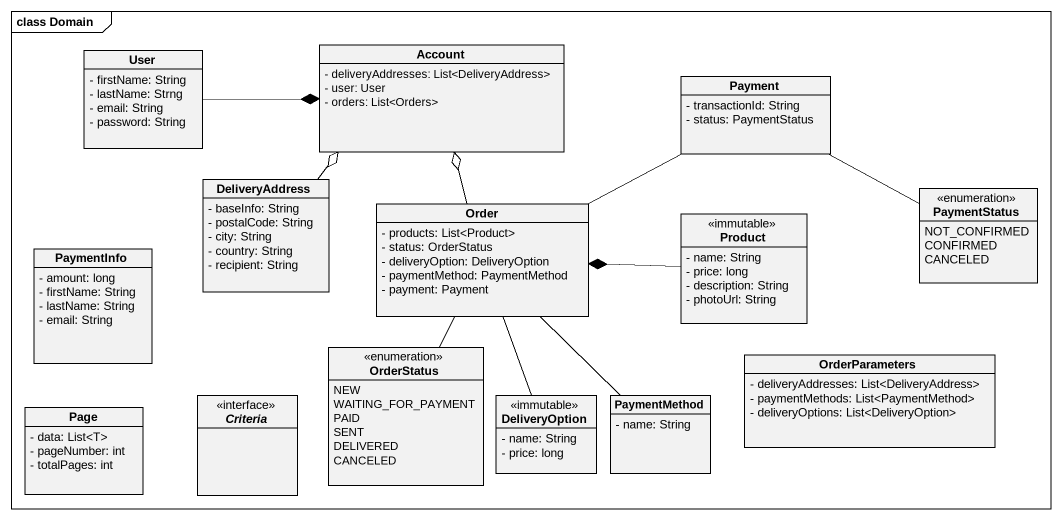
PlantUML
@startuml
mainframe class Domain
hide circle
hide empty members
skinparam classAttributeIconSize 0
class User {
  - firstName: String
  - lastName: Strng
  - email: String
  - password: String
}
class Account {
  - deliveryAddresses: List<DeliveryAddress>
  - user: User
  - orders: List<Orders>
}
class Payment {
  - transactionId: String
  - status: PaymentStatus
}
class DeliveryAddress {
  - baseInfo: String
  - postalCode: String
  - city: String
  - country: String
  - recipient: String
}
class Order {
  - products: List<Product>
  - status: OrderStatus
  - deliveryOption: DeliveryOption
  - paymentMethod: PaymentMethod
  - payment: Payment
}
class Product <<immutable>> {
  - name: String
  - price: long
  - description: String
  - photoUrl: String
}
enum PaymentStatus {
  NOT_CONFIRMED
  CONFIRMED
  CANCELED
}
class PaymentInfo {
  - amount: long
  - firstName: String
  - lastName: String
  - email: String
}
enum OrderStatus {
  NEW
  WAITING_FOR_PAYMENT
  PAID
  SENT
  DELIVERED
  CANCELED
}
class OrderParameters {
  - deliveryAddresses: List<DeliveryAddress>
  - paymentMethods: List<PaymentMethod>
  - deliveryOptions: List<DeliveryOption>
}
class "Page" as Page_ {
  - data: List<T>
  - pageNumber: int
  - totalPages: int
}
interface Criteria
class DeliveryOption <<immutable>> {
  - name: String
  - price: long
}
class PaymentMethod {
  - name: String
}
User -right-* Account
Payment -left- Order
DeliveryAddress -up-o Account
Order -up-o Account
Product -left-* Order
PaymentStatus -left- Payment
OrderStatus -up- Order
DeliveryOption -up- Order
PaymentMethod -up- Order
@enduml
